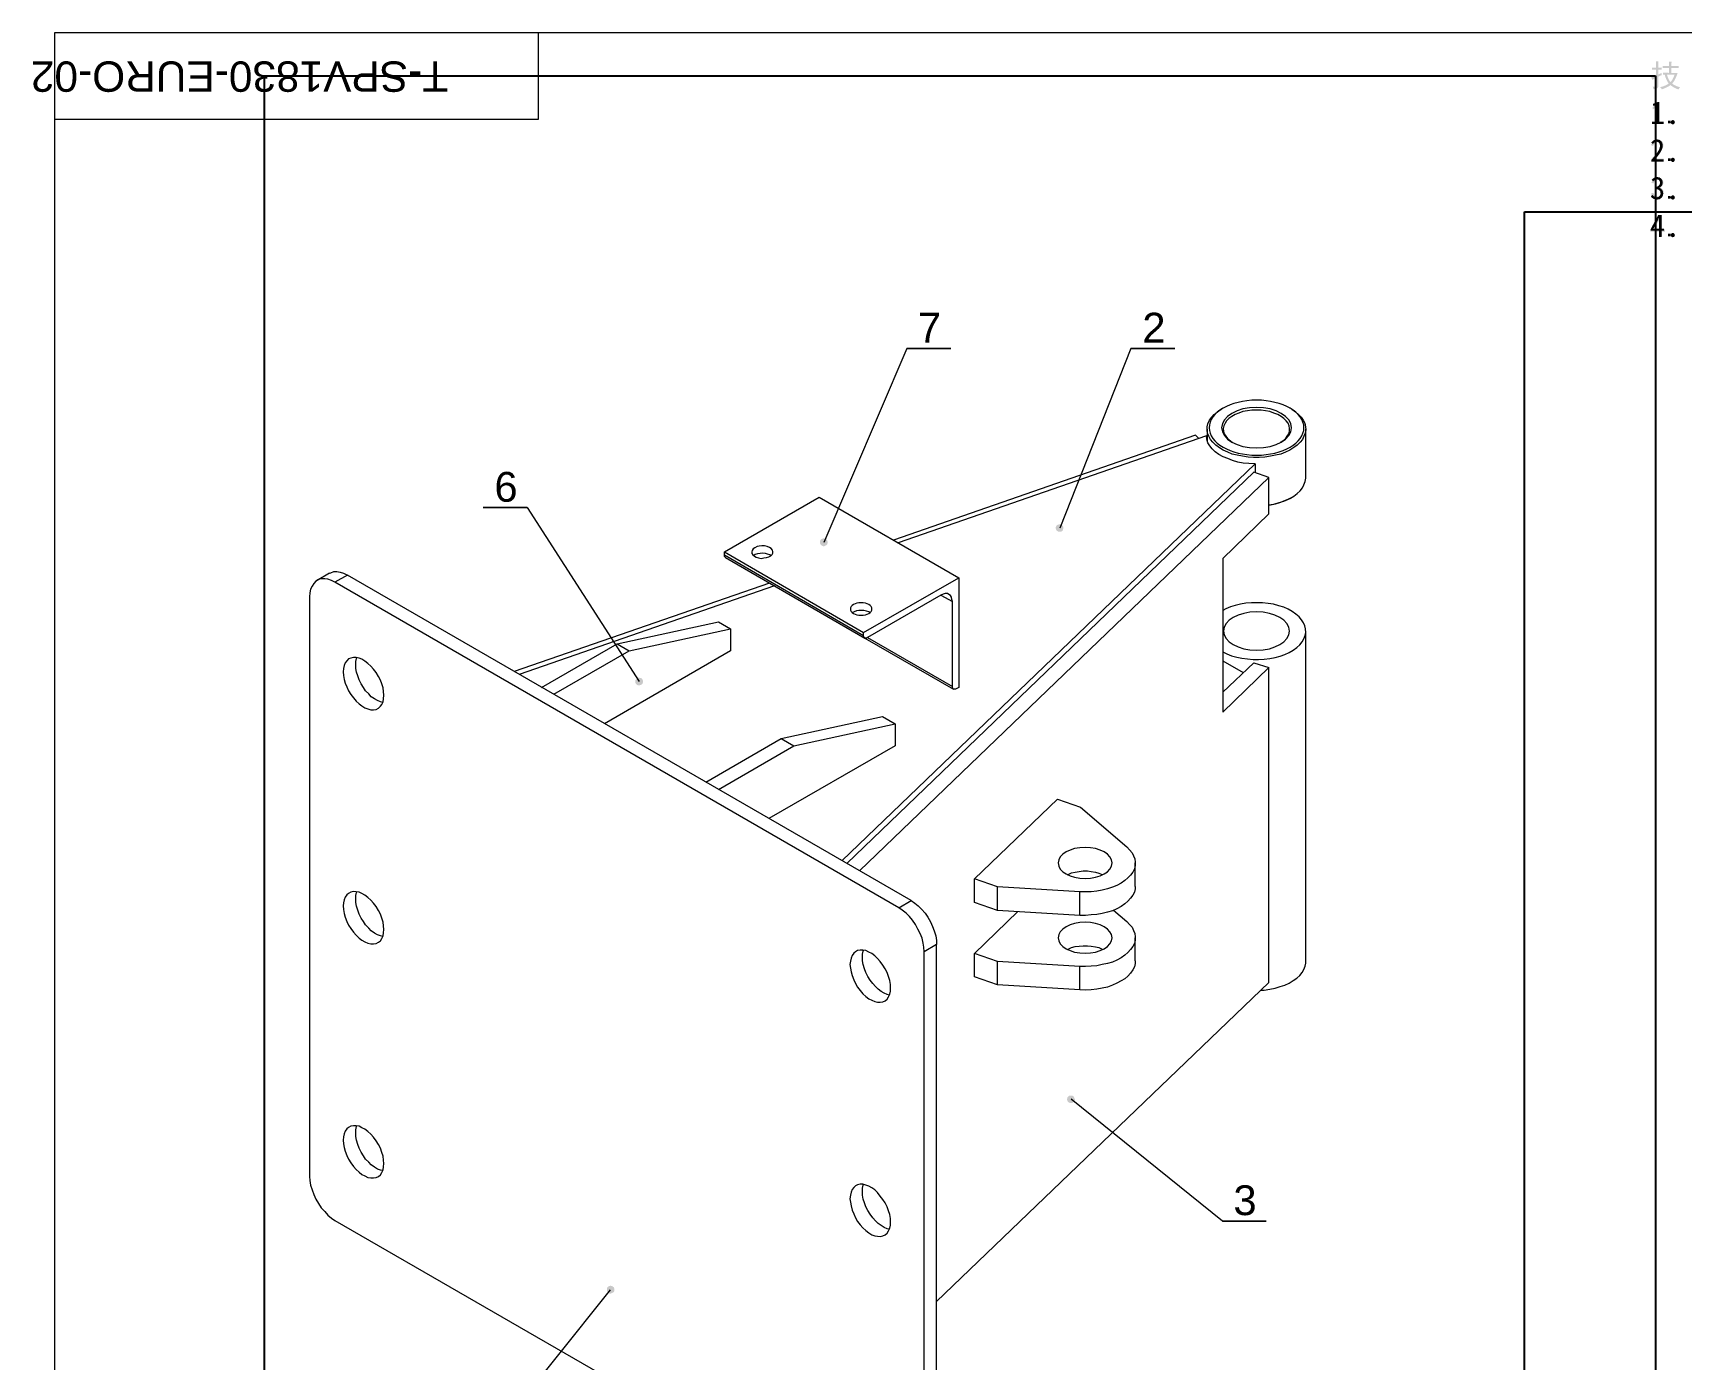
# Model space of a CAD drawing. Header units: millimetres. Extents: x 3 to 591, y 5 to 205.
# Drawn here: x 300 to 453.3, y 81.5 to 204.8 of the extents above; entities that cross this region are included whole.
import ezdxf

# ---------------------------------------------------------------- set-up
doc = ezdxf.new("R2010")
doc.units = ezdxf.units.MM
picture_1 = doc.add_image_def('image4.jpg', size_in_pixel=(888, 978))
picture_2 = doc.add_image_def('image5.jpg', size_in_pixel=(892, 977))

msp = doc.modelspace()

# ---------------------------------------------------------------- hatches: boundary and pattern name
h = msp.add_hatch(color=7)
h.paths.add_polyline_path([(451.591252, 201.125984), (451.848394, 201.117578), (452.145224, 201.11496), (452.145224, 201.566956), (451.885601, 201.566956), (451.698877, 201.564063), (451.546053, 201.555381), (451.546053, 201.758779), (451.863001, 201.747755), (452.145224, 201.747755), (452.142399, 201.936615), (452.134199, 202.165576), (452.371222, 202.165576), (452.360198, 201.747755), (452.755419, 201.747755), (453.038192, 201.758779), (453.038192, 201.555381), (452.755419, 201.566956), (452.360198, 201.566956), (452.360198, 201.11496), (452.936218, 201.11496), (452.862768, 200.877524), (452.755419, 200.617764), (452.611552, 200.354903), (452.427997, 200.108992), (452.611414, 199.987449), (452.800619, 199.894018), (452.984173, 199.826563), (453.151191, 199.781019), (453.015593, 199.566596), (452.828834, 199.634499), (452.642282, 199.724933), (452.455937, 199.837897), (452.269798, 199.973393), (452.131081, 199.876672), (451.952987, 199.778401), (451.735412, 199.678682), (451.478253, 199.57762), (451.413003, 199.665264), (451.308479, 199.792594), (451.48659, 199.829457), (451.681652, 199.894018), (451.890838, 199.987449), (452.111599, 200.108992), (451.990582, 200.300401), (451.888013, 200.501733), (451.803944, 200.712986), (451.738427, 200.934161), (451.591252, 200.934161)])
h.paths.add_polyline_path([(451.433053, 201.11496), (451.446765, 201.024423), (451.466678, 200.911561), (451.139256, 200.753363), (451.139256, 199.905594), (451.124786, 199.786944), (451.059881, 199.702195), (451.003226, 199.669734), (450.924144, 199.640114), (450.822531, 199.613286), (450.698284, 199.589196), (450.664246, 199.707914), (450.607884, 199.837794), (450.709799, 199.835925), (450.789854, 199.841859), (450.848102, 199.855545), (450.884594, 199.87693), (450.923042, 199.932327), (450.935857, 199.995993), (450.935857, 200.651388), (450.585284, 200.470589), (450.540154, 200.586344), (450.472285, 200.685563), (450.543478, 200.705209), (450.64454, 200.741856), (450.775368, 200.795556), (450.935857, 200.866362), (450.935857, 201.419782), (450.717921, 201.416957), (450.540085, 201.408758), (450.540085, 201.612156), (450.717921, 201.603474), (450.935857, 201.600581), (450.935134, 201.790552), (450.932963, 201.953703), (450.929346, 202.090086), (450.924282, 202.199752), (451.15028, 202.199752), (451.145302, 202.098457), (451.141874, 201.964865), (451.139893, 201.798923), (451.139256, 201.600581), (451.277404, 201.603474), (451.444078, 201.612156), (451.444078, 201.408758), (451.277404, 201.416957), (451.139256, 201.419782), (451.139256, 200.956761)])
h.paths.add_polyline_path([(451.941825, 200.945186), (452.017488, 200.719859), (452.097337, 200.529983), (452.181423, 200.375453), (452.269798, 200.256166), (452.3726, 200.371853), (452.478709, 200.538389), (452.576274, 200.735999), (452.653995, 200.945186)])
h = msp.add_hatch(color=7)
h.dxf.hatch_style = 2
h.paths.add_polyline_path([(450.992081, 197.987963), (450.825408, 197.843958), (450.61946, 197.705741), (450.61946, 197.920163), (450.876188, 198.129212), (451.082481, 198.37216), (451.21808, 198.37216), (451.21808, 196.428575), (450.992081, 196.428575)])
h = msp.add_hatch(color=7)
h.dxf.hatch_style = 2
h.paths.add_polyline_path([(452.300312, 196.417551), (452.040138, 196.417551), (452.040138, 196.666149), (452.300312, 196.666149)])
h = msp.add_hatch(color=7)
h.dxf.hatch_style = 2
h.paths.add_polyline_path([(450.494885, 192.974156), (450.540085, 193.135317), (450.653084, 193.279529), (450.731546, 193.356837), (450.819826, 193.453162), (450.918029, 193.568504), (451.026257, 193.702862), (451.129291, 193.838668), (451.212636, 193.958351), (451.276241, 194.06191), (451.320054, 194.149347), (451.366494, 194.296108), (451.370766, 194.420545), (451.335213, 194.523415), (451.263279, 194.606856), (451.165645, 194.65929), (451.054369, 194.669143), (450.938476, 194.640893), (450.82837, 194.578744), (450.733699, 194.479869), (450.664659, 194.341721), (450.449685, 194.375345), (450.552625, 194.599828), (450.681196, 194.75403), (450.835329, 194.845738), (451.014681, 194.884117), (451.21808, 194.878053), (451.309788, 194.85001), (451.40439, 194.79923), (451.491965, 194.721095), (451.562589, 194.612368), (451.604826, 194.475529), (451.607789, 194.313058), (451.555768, 194.121097), (451.433053, 193.895237), (451.335385, 193.756348), (451.20113, 193.582835), (451.030287, 193.374803), (450.822858, 193.132355), (451.636452, 193.132355), (451.636452, 192.928956), (450.494885, 192.928956)])
h = msp.add_hatch(color=7)
h.dxf.hatch_style = 2
h.paths.add_polyline_path([(452.300312, 192.917932), (452.040138, 192.917932), (452.040138, 193.16653), (452.300312, 193.16653)])
h = msp.add_hatch(color=7)
h.dxf.hatch_style = 2
h.paths.add_polyline_path([(450.472285, 189.91551), (450.675684, 189.949134), (450.734733, 189.814775), (450.822307, 189.706048), (450.936822, 189.635423), (451.076968, 189.615648), (451.213808, 189.649617), (451.320054, 189.740223), (451.384891, 189.86714), (451.398878, 190.011421), (451.3636, 190.146882), (451.280367, 190.248444), (451.140358, 190.320377), (450.935857, 190.367506), (450.935857, 190.514129), (451.140358, 190.556297), (451.280367, 190.638153), (451.358088, 190.755493), (451.376278, 190.903839), (451.333973, 191.045156), (451.229655, 191.141412), (451.089646, 191.181927), (450.941369, 191.157949), (450.868816, 191.117124), (450.804117, 191.050875), (450.747273, 190.959201), (450.698284, 190.842102), (450.494885, 190.875727), (450.575225, 191.062175), (450.681196, 191.214724), (450.821342, 191.321935), (451.003657, 191.372923), (451.194239, 191.371338), (451.359191, 191.322211), (451.489002, 191.228849), (451.574165, 191.096213), (451.609373, 190.936291), (451.591252, 190.762727), (451.557964, 190.675076), (451.50354, 190.59316), (451.427929, 190.516928), (451.331079, 190.44633), (451.470812, 190.361581), (451.574165, 190.242931), (451.630871, 190.085973), (451.63094, 189.886846), (451.607685, 189.78215), (451.566861, 189.687995), (451.508467, 189.604383), (451.432502, 189.531313), (451.251773, 189.430922), (451.048305, 189.401226), (450.847732, 189.437606), (450.675684, 189.536825), (450.60344, 189.609172), (450.545459, 189.696401), (450.501741, 189.798514)])
h = msp.add_hatch(color=7)
h.dxf.hatch_style = 2
h.paths.add_polyline_path([(452.300312, 189.418313), (452.040138, 189.418313), (452.040138, 189.666911), (452.300312, 189.666911)])
h = msp.add_hatch(color=7)
h.paths.add_polyline_path([(451.263279, 186.359116), (450.393461, 186.359116), (450.393461, 186.55149), (451.308479, 187.873304), (451.478253, 187.873304), (451.478253, 186.55149), (451.750002, 186.55149), (451.750002, 186.359116), (451.478253, 186.359116), (451.478253, 185.929719), (451.263279, 185.929719)])
h.paths.add_polyline_path([(451.263279, 186.55149), (451.263279, 187.443907), (450.630484, 186.55149)])
h = msp.add_hatch(color=7)
h.dxf.hatch_style = 2
h.paths.add_polyline_path([(452.300312, 185.918695), (452.040138, 185.918695), (452.040138, 186.167293), (452.300312, 186.167293)])
h = msp.add_hatch(color=7)
h.paths.add_polyline_path([(544.403139, 100.400556), (544.332583, 100.365278), (544.262028, 100.294722), (544.22675, 100.224167), (544.191472, 100.153611), (544.191472, 100.047778), (544.191472, 99.977222), (544.22675, 99.906667), (544.297306, 99.836111), (544.367861, 99.765556), (544.438417, 99.730278), (544.508972, 99.730278), (544.614806, 99.730278), (544.685361, 99.765556), (544.755917, 99.800833), (544.826472, 99.871389), (544.86175, 99.941944), (544.897028, 100.0125), (544.897028, 100.083056), (544.897028, 100.188889), (544.86175, 100.259444), (544.791194, 100.33), (544.720639, 100.400556), (544.650083, 100.435833), (544.579528, 100.435833), (544.473694, 100.435833), (544.403139, 100.400556), (544.54425, 100.083056)])
h.paths.add_polyline_path([(519.638139, 113.276944), (519.567583, 113.241667), (519.46175, 113.206389), (519.426472, 113.171111), (519.355917, 113.100556), (519.320639, 112.994722), (519.320639, 112.924167), (519.320639, 112.818333), (519.355917, 112.747778), (519.426472, 112.677222), (519.46175, 112.606667), (519.567583, 112.571389), (519.638139, 112.571389), (519.708694, 112.571389), (519.814528, 112.571389), (519.885083, 112.606667), (519.955639, 112.677222), (519.990917, 112.747778), (520.026194, 112.818333), (520.026194, 112.924167), (520.026194, 112.994722), (519.990917, 113.100556), (519.955639, 113.171111), (519.885083, 113.206389), (519.814528, 113.241667), (519.708694, 113.276944), (519.638139, 113.276944), (519.673417, 112.924167)])
h.paths.add_polyline_path([(472.365917, 120.120833), (472.436472, 120.191389), (472.436472, 120.261944), (472.436472, 120.367778), (472.436472, 120.438333), (472.401194, 120.508889), (472.330639, 120.579444), (472.260083, 120.65), (472.189528, 120.685278), (472.118972, 120.685278), (472.013139, 120.685278), (471.942583, 120.65), (471.872028, 120.614722), (471.801472, 120.544167), (471.766194, 120.473611), (471.730917, 120.367778), (471.730917, 120.297222), (471.766194, 120.226667), (471.801472, 120.120833), (471.83675, 120.050278), (471.907306, 120.015), (471.977861, 119.979722), (472.083694, 119.979722), (472.15425, 119.979722), (472.260083, 120.015), (472.330639, 120.050278), (472.365917, 120.120833), (472.083694, 120.3325)])
h.paths.add_polyline_path([(473.706472, 84.031667), (473.671194, 84.102222), (473.600639, 84.1375), (473.530083, 84.208056), (473.459528, 84.243333), (473.353694, 84.243333), (473.283139, 84.208056), (473.212583, 84.172778), (473.142028, 84.1375), (473.071472, 84.066944), (473.036194, 83.996389), (473.036194, 83.890556), (473.036194, 83.82), (473.036194, 83.749444), (473.10675, 83.643611), (473.142028, 83.608333), (473.212583, 83.537778), (473.318417, 83.537778), (473.388972, 83.5025), (473.494806, 83.537778), (473.565361, 83.573056), (473.635917, 83.608333), (473.671194, 83.678889), (473.706472, 83.749444), (473.74175, 83.855278), (473.74175, 83.925833), (473.706472, 84.031667), (473.388972, 83.890556)])
h.paths.add_polyline_path([(481.467583, 107.667778), (481.467583, 107.738333), (481.432306, 107.844167), (481.397028, 107.914722), (481.36175, 107.985278), (481.291194, 108.020556), (481.185361, 108.055833), (481.114806, 108.055833), (481.04425, 108.055833), (480.938417, 108.020556), (480.867861, 107.985278), (480.797306, 107.914722), (480.762028, 107.844167), (480.762028, 107.773611), (480.762028, 107.667778), (480.762028, 107.597222), (480.797306, 107.526667), (480.867861, 107.456111), (480.938417, 107.385556), (481.008972, 107.350278), (481.114806, 107.350278), (481.185361, 107.350278), (481.255917, 107.385556), (481.326472, 107.420833), (481.397028, 107.491389), (481.432306, 107.561944), (481.467583, 107.667778), (481.114806, 107.703056)])
h.paths.add_polyline_path([(353.903139, 88.229722), (353.832583, 88.300278), (353.762028, 88.300278), (353.691472, 88.335556), (353.585639, 88.300278), (353.515083, 88.265), (353.444528, 88.229722), (353.373972, 88.159167), (353.338694, 88.088611), (353.338694, 87.982778), (353.338694, 87.912222), (353.373972, 87.806389), (353.40925, 87.735833), (353.479806, 87.665278), (353.550361, 87.63), (353.620917, 87.594722), (353.72675, 87.594722), (353.797306, 87.63), (353.867861, 87.665278), (353.938417, 87.700556), (354.008972, 87.771111), (354.04425, 87.841667), (354.04425, 87.9475), (354.04425, 88.018056), (354.008972, 88.123889), (353.973694, 88.194444), (353.903139, 88.229722), (353.691472, 87.9475)])
h.paths.add_polyline_path([(396.236472, 105.903889), (396.165917, 105.833333), (396.165917, 105.7275), (396.130639, 105.656944), (396.165917, 105.551111), (396.201194, 105.480556), (396.236472, 105.41), (396.307028, 105.374722), (396.377583, 105.339444), (396.483417, 105.304167), (396.553972, 105.304167), (396.659806, 105.339444), (396.730361, 105.374722), (396.800917, 105.445278), (396.836194, 105.515833), (396.871472, 105.586389), (396.871472, 105.692222), (396.836194, 105.762778), (396.800917, 105.833333), (396.765639, 105.903889), (396.695083, 105.974444), (396.624528, 106.009722), (396.518694, 106.009722), (396.448139, 106.009722), (396.377583, 106.009722), (396.27175, 105.939167), (396.236472, 105.903889), (396.518694, 105.656944)])
h.paths.add_polyline_path([(395.31925, 158.4325), (395.389806, 158.4325), (395.495639, 158.4325), (395.566194, 158.4325), (395.63675, 158.467778), (395.707306, 158.538333), (395.777861, 158.608889), (395.777861, 158.679444), (395.813139, 158.785278), (395.813139, 158.855833), (395.777861, 158.926389), (395.707306, 159.032222), (395.672028, 159.0675), (395.566194, 159.102778), (395.495639, 159.138056), (395.425083, 159.138056), (395.31925, 159.102778), (395.248694, 159.0675), (395.178139, 159.032222), (395.142861, 158.961667), (395.107583, 158.891111), (395.072306, 158.785278), (395.107583, 158.714722), (395.142861, 158.608889), (395.178139, 158.538333), (395.248694, 158.503056), (395.31925, 158.4325), (395.460361, 158.785278)])
h.paths.add_polyline_path([(373.376472, 157.127222), (373.447028, 157.091944), (373.552861, 157.091944), (373.623417, 157.127222), (373.693972, 157.1625), (373.764528, 157.197778), (373.835083, 157.268333), (373.870361, 157.374167), (373.870361, 157.444722), (373.870361, 157.515278), (373.835083, 157.621111), (373.799806, 157.691667), (373.72925, 157.762222), (373.658694, 157.7975), (373.588139, 157.7975), (373.482306, 157.832778), (373.41175, 157.7975), (373.305917, 157.762222), (373.270639, 157.726944), (373.200083, 157.656389), (373.164806, 157.550556), (373.164806, 157.48), (373.164806, 157.374167), (373.200083, 157.303611), (373.235361, 157.233056), (373.305917, 157.1625), (373.376472, 157.127222), (373.517583, 157.444722)])
h.paths.add_polyline_path([(356.548972, 144.215556), (356.58425, 144.250833), (356.654806, 144.321389), (356.690083, 144.427222), (356.690083, 144.497778), (356.690083, 144.603611), (356.654806, 144.674167), (356.619528, 144.744722), (356.548972, 144.815278), (356.478417, 144.850556), (356.407861, 144.850556), (356.302028, 144.885833), (356.231472, 144.850556), (356.160917, 144.815278), (356.090361, 144.744722), (356.019806, 144.674167), (355.984528, 144.603611), (355.984528, 144.533056), (355.984528, 144.427222), (356.019806, 144.356667), (356.055083, 144.286111), (356.125639, 144.215556), (356.196194, 144.180278), (356.26675, 144.145), (356.372583, 144.145), (356.443139, 144.180278), (356.548972, 144.215556), (356.337306, 144.497778)])

# ---------------------------------------------------------------- linework, layer by layer
at = {"color": 9, "lineweight": 0, "true_color": 0xc0c0c0}
for points in [[(588.99425, 204.822778), (301.97425, 204.822778)], [(301.97425, 204.822778), (301.97425, 5.221111)]]:
    msp.add_lwpolyline(points, dxfattribs=at)
at = {"color": 7, "lineweight": 0}
for points in [[(346.988694, 196.814722), (346.988694, 204.822778)], [(301.97425, 196.814722), (346.988694, 196.814722)], [(381.243417, 175.471667), (373.517583, 157.444722)], [(381.243417, 175.471667), (385.335639, 175.471667)], [(385.335639, 175.471667), (381.243417, 175.471667)], [(381.243417, 175.471667), (385.335639, 175.471667)], [(385.335639, 175.471667), (381.243417, 175.471667)], [(381.243417, 175.471667), (385.335639, 175.471667)], [(385.335639, 175.471667), (381.243417, 175.471667)], [(402.092583, 175.471667), (395.460361, 158.785278)], [(402.092583, 175.471667), (406.184806, 175.471667)], [(406.184806, 175.471667), (402.092583, 175.471667)], [(402.092583, 175.471667), (406.184806, 175.471667)], [(406.184806, 175.471667), (402.092583, 175.471667)], [(402.092583, 175.471667), (406.184806, 175.471667)], [(406.184806, 175.471667), (402.092583, 175.471667)], [(418.108694, 168.804167), (418.249806, 168.521944), (418.320361, 168.204444), (418.355639, 167.922222), (418.285083, 167.604722), (418.17925, 167.3225), (418.038139, 167.005), (417.826472, 166.758056), (417.54425, 166.475833), (417.22675, 166.264167), (416.873972, 166.017222), (416.450639, 165.840833), (416.027306, 165.664444), (415.533417, 165.558611), (415.074806, 165.452778), (414.545639, 165.382222), (414.016472, 165.346944), (413.487306, 165.346944), (412.993417, 165.382222), (412.46425, 165.452778), (411.970361, 165.558611), (411.51175, 165.664444), (411.088417, 165.840833), (410.665083, 166.017222), (410.312306, 166.228889), (409.994806, 166.475833), (409.712583, 166.758056), (409.500917, 167.005), (409.324528, 167.3225), (409.218694, 167.604722), (409.183417, 167.886944), (409.183417, 168.204444), (409.253972, 168.486667), (409.395083, 168.804167), (409.60675, 169.086389), (409.818417, 169.333333), (410.135917, 169.580278), (410.488694, 169.827222), (410.523972, 169.8625)], [(410.629806, 169.933056), (410.523972, 169.8625)], [(416.697583, 168.521944), (416.521194, 168.768889), (416.309528, 168.980556), (416.062583, 169.156944), (415.745083, 169.333333), (415.392306, 169.474444), (415.00425, 169.615556), (414.616194, 169.686111), (414.192861, 169.756667), (413.769528, 169.756667), (413.346194, 169.756667), (412.922861, 169.686111), (412.499528, 169.615556), (412.111472, 169.474444), (411.793972, 169.333333), (411.476472, 169.156944), (411.19425, 168.980556), (410.982583, 168.768889), (410.841472, 168.521944), (410.735639, 168.275), (410.665083, 168.028056), (410.700361, 167.781111), (410.770917, 167.534167), (410.912028, 167.3225), (411.088417, 167.075556), (411.335361, 166.899167), (411.51175, 166.758056)], [(417.015083, 169.8625), (416.873972, 169.933056)], [(417.015083, 169.8625), (417.050361, 169.827222), (417.403139, 169.580278), (417.685361, 169.333333), (417.932306, 169.086389), (418.108694, 168.804167)], [(408.089806, 167.428333), (380.008694, 157.656389)], [(409.112861, 167.357778), (380.432028, 157.409444)], [(408.407306, 167.110833), (408.089806, 167.428333)], [(413.628417, 164.747222), (413.063972, 164.7825), (412.534806, 164.817778), (412.040917, 164.923611), (411.547028, 165.064722), (411.088417, 165.241111), (410.665083, 165.4175), (410.277028, 165.629167), (409.92425, 165.876111), (409.642028, 166.158333), (409.430361, 166.440556), (409.253972, 166.722778), (409.148139, 167.040278), (409.112861, 167.357778)], [(409.183417, 167.992778), (409.183417, 166.934444)], [(415.992028, 166.758056), (416.203694, 166.899167), (416.450639, 167.075556), (416.627028, 167.3225), (416.768139, 167.534167), (416.838694, 167.781111), (416.838694, 168.028056), (416.803417, 168.275), (416.697583, 168.521944)], [(418.355639, 163.477222), (418.355639, 167.992778)], [(375.210917, 127.846667), (413.628417, 164.747222)], [(413.628417, 164.747222), (413.628417, 163.935833)], [(413.522583, 163.971111), (375.669528, 127.599722)], [(414.898417, 163.477222), (376.833694, 126.894167)], [(414.898417, 163.477222), (413.522583, 163.971111)], [(414.898417, 160.937222), (415.074806, 160.937222), (415.533417, 161.043056), (416.027306, 161.184167), (416.450639, 161.360556), (416.873972, 161.536944), (417.22675, 161.748611), (417.54425, 161.995556), (417.826472, 162.2425), (418.038139, 162.524722), (418.17925, 162.806944), (418.285083, 163.124444), (418.355639, 163.406667), (418.355639, 163.477222)], [(414.898417, 160.090556), (414.898417, 163.477222)], [(364.274806, 156.562778), (373.09425, 161.642778)], [(373.09425, 161.642778), (386.076472, 154.163889)], [(416.873972, 161.536944), (416.697583, 161.431111), (416.27425, 161.254722), (415.850917, 161.113611), (415.357028, 160.9725), (414.898417, 160.901944)], [(416.873972, 161.536944), (417.015083, 161.6075)], [(341.838139, 160.690278), (345.930361, 160.690278)], [(345.930361, 160.690278), (341.838139, 160.690278)], [(341.838139, 160.690278), (345.930361, 160.690278)], [(345.930361, 160.690278), (341.838139, 160.690278)], [(341.838139, 160.690278), (345.930361, 160.690278)], [(345.930361, 160.690278), (341.838139, 160.690278)], [(345.930361, 160.690278), (356.337306, 144.497778)], [(414.898417, 160.090556), (410.629806, 155.963056)], [(364.274806, 156.562778), (377.22175, 149.083889)], [(364.274806, 156.280556), (364.274806, 156.562778)], [(368.613972, 156.21), (368.508139, 156.280556), (368.296472, 156.351111), (368.084806, 156.421667), (367.837861, 156.456944), (367.590917, 156.421667), (367.343972, 156.386389), (367.132306, 156.315833), (366.991194, 156.21)], [(364.274806, 156.280556), (377.22175, 148.801667)], [(364.380639, 156.033611), (364.310083, 156.104167), (364.274806, 156.139444), (364.274806, 156.21), (364.274806, 156.280556)], [(364.380639, 156.033611), (377.327583, 148.554722)], [(410.629806, 155.963056), (410.629806, 141.675556)], [(328.044528, 153.740556), (327.727028, 153.916944), (327.37425, 154.022778), (327.092028, 154.058056), (326.774528, 154.058056), (326.527583, 153.9875), (326.280639, 153.846389), (326.068972, 153.634722), (325.927861, 153.387778), (325.78675, 153.105556), (325.716194, 152.752778), (325.680917, 152.4)], [(327.550639, 154.587222), (326.386472, 153.916944)], [(327.550639, 154.587222), (327.656472, 154.6225), (327.938694, 154.728333), (328.220917, 154.728333), (328.538417, 154.693056), (328.855917, 154.587222), (329.208694, 154.410833)], [(329.208694, 154.410833), (328.044528, 153.740556)], [(380.502583, 123.472222), (328.044528, 153.740556)], [(381.631472, 124.1425), (329.208694, 154.410833)], [(368.472861, 153.67), (344.730917, 145.450278)], [(368.931472, 153.423056), (345.189528, 145.168056)], [(377.22175, 149.083889), (386.076472, 154.163889)], [(386.076472, 154.163889), (386.076472, 143.968611)], [(325.680917, 152.4), (325.680917, 98.495556)], [(384.418417, 152.541111), (377.574528, 148.59)], [(385.47675, 151.941389), (385.441472, 152.153056), (385.406194, 152.364722), (385.300361, 152.505833), (385.15925, 152.611667), (385.018139, 152.682222), (384.806472, 152.682222), (384.630083, 152.646944), (384.418417, 152.541111)], [(384.418417, 152.541111), (385.47675, 151.941389)], [(385.47675, 144.039167), (385.47675, 151.941389)], [(410.629806, 147.284722), (411.017861, 147.073056), (411.441194, 146.896667), (411.935083, 146.790833), (412.393694, 146.685), (412.922861, 146.614444), (413.452028, 146.543889), (413.945917, 146.543889), (414.475083, 146.579167), (415.00425, 146.649722), (415.498139, 146.755556), (415.95675, 146.861389), (416.415361, 147.037778), (416.803417, 147.214167), (417.191472, 147.425833), (417.508972, 147.672778), (417.791194, 147.919722), (418.002861, 148.201944), (418.17925, 148.484167), (418.285083, 148.801667), (418.355639, 149.083889), (418.320361, 149.401389), (418.249806, 149.683611), (418.143972, 149.965833), (417.967583, 150.248056), (417.720639, 150.530278), (417.438417, 150.777222), (417.085639, 151.024167), (416.697583, 151.235833), (416.309528, 151.412222), (415.850917, 151.553333), (415.357028, 151.694444), (414.863139, 151.765), (414.333972, 151.835556), (413.840083, 151.835556), (413.310917, 151.835556), (412.78175, 151.800278), (412.287861, 151.694444), (411.793972, 151.588611), (411.335361, 151.4475), (410.912028, 151.271111), (410.629806, 151.13)], [(372.600361, 151.271111), (372.600361, 151.306389)], [(372.600361, 151.271111), (385.582583, 143.792222)], [(377.786194, 150.918333), (377.715639, 150.988889), (377.503972, 151.059444), (377.257028, 151.13), (377.010083, 151.13), (376.763139, 151.13), (376.551472, 151.094722), (376.339806, 150.988889), (376.198694, 150.918333)], [(354.291194, 148.025556), (363.710361, 150.071667)], [(355.420083, 147.355278), (364.83925, 149.401389)], [(363.710361, 150.071667), (364.83925, 149.401389)], [(364.83925, 149.401389), (364.83925, 147.355278)], [(377.22175, 148.801667), (377.22175, 149.083889)], [(377.574528, 148.59), (377.503972, 148.554722), (377.433417, 148.554722), (377.398139, 148.554722), (377.327583, 148.554722), (377.292306, 148.59), (377.257028, 148.660556), (377.22175, 148.731111), (377.22175, 148.801667)], [(418.355639, 118.4275), (418.355639, 149.189722)], [(347.270917, 143.968611), (354.291194, 148.025556)], [(348.399806, 143.333611), (355.420083, 147.355278)], [(364.83925, 147.355278), (353.127028, 140.581944)], [(354.291194, 148.025556), (355.420083, 147.355278)], [(377.574528, 148.59), (385.47675, 144.039167)], [(329.984806, 146.085278), (329.984806, 146.3675), (330.055361, 146.649722), (330.090639, 146.720278)], [(332.489528, 142.5575), (332.277861, 142.628056), (331.995639, 142.733889), (331.713417, 142.910278), (331.431194, 143.086667), (331.18425, 143.368889), (330.902028, 143.651111), (330.690361, 143.968611), (330.478694, 144.286111), (330.302306, 144.674167), (330.161194, 145.026944), (330.055361, 145.379722), (329.984806, 145.7325), (329.984806, 146.085278)], [(410.629806, 146.438056), (412.534806, 145.344444)], [(413.522583, 146.261667), (410.629806, 143.51)], [(410.629806, 141.675556), (414.898417, 145.803056)], [(413.522583, 146.261667), (414.898417, 145.803056)], [(414.898417, 116.5225), (414.898417, 145.803056)], [(385.829528, 143.8275), (385.758972, 143.792222), (385.688417, 143.792222), (385.617861, 143.792222), (385.582583, 143.792222), (385.547306, 143.8275), (385.512028, 143.898056), (385.47675, 143.968611), (385.47675, 144.039167)], [(386.076472, 143.968611), (385.829528, 143.8275)], [(369.566472, 139.206111), (378.985639, 141.252222)], [(378.985639, 141.252222), (380.149806, 140.581944)], [(370.730639, 138.535833), (380.149806, 140.581944)], [(380.149806, 140.581944), (380.149806, 138.535833)], [(362.546194, 135.149167), (369.566472, 139.206111)], [(363.710361, 134.478889), (370.730639, 138.535833)], [(380.149806, 138.535833), (368.402306, 131.7625)], [(369.566472, 139.206111), (370.730639, 138.535833)], [(387.522861, 126.153333), (395.248694, 133.561667)], [(395.248694, 133.561667), (397.400639, 132.820833)], [(397.400639, 132.820833), (401.704528, 129.151944)], [(401.704528, 129.151944), (401.951472, 128.869722), (402.198417, 128.5875), (402.339528, 128.305278), (402.445361, 128.023056), (402.480639, 127.705556), (402.480639, 127.388056), (402.410083, 127.105833), (402.268972, 126.788333), (402.057306, 126.506111), (401.810361, 126.259167), (401.528139, 126.012222), (401.175361, 125.765278), (400.787306, 125.553611), (400.363972, 125.377222), (399.905361, 125.236111), (399.411472, 125.095), (398.917583, 125.024444), (398.388417, 124.953889), (397.85925, 124.953889), (397.330083, 124.953889)], [(402.480639, 125.447778), (402.480639, 127.635)], [(389.674806, 125.4125), (387.522861, 126.153333)], [(387.522861, 123.966111), (387.522861, 126.153333)], [(396.165917, 126.541389), (396.236472, 126.576667), (396.553972, 126.717778), (396.90675, 126.788333), (397.259528, 126.858889), (397.647583, 126.894167), (398.035639, 126.894167), (398.388417, 126.858889), (398.776472, 126.788333), (399.093972, 126.6825)], [(399.093972, 126.6825), (399.411472, 126.576667), (399.44675, 126.541389)], [(329.984806, 124.283611), (329.984806, 124.601111), (330.055361, 124.883333), (330.090639, 124.953889)], [(332.489528, 120.791111), (332.277861, 120.861667), (331.995639, 120.9675), (331.713417, 121.108611), (331.431194, 121.320278), (331.18425, 121.567222), (330.902028, 121.884722), (330.690361, 122.202222), (330.478694, 122.519722), (330.302306, 122.8725), (330.161194, 123.260556), (330.055361, 123.613333), (329.984806, 123.966111), (329.984806, 124.283611)], [(397.330083, 124.953889), (389.674806, 125.4125)], [(389.674806, 123.225278), (389.674806, 125.4125)], [(402.480639, 125.447778), (402.480639, 125.236111), (402.410083, 124.918611), (402.268972, 124.636389), (402.057306, 124.354167), (401.810361, 124.071944), (401.528139, 123.825), (401.175361, 123.578056), (400.787306, 123.366389), (400.363972, 123.19), (399.905361, 123.048889), (399.411472, 122.943056), (398.917583, 122.837222), (398.388417, 122.801944), (397.85925, 122.766667), (397.330083, 122.766667)], [(397.330083, 122.766667), (397.330083, 124.953889)], [(380.502583, 123.472222), (381.631472, 124.1425)], [(382.866194, 119.38), (382.830917, 119.803333), (382.760361, 120.191389), (382.654528, 120.65), (382.478139, 121.073333), (382.266472, 121.496667), (382.054806, 121.92), (381.772583, 122.308056), (381.490361, 122.660833), (381.172861, 122.978333), (380.820083, 123.260556), (380.502583, 123.472222)], [(381.631472, 124.1425), (381.98425, 123.895556), (382.30175, 123.648611), (382.61925, 123.331111), (382.93675, 122.978333), (383.183694, 122.590278), (383.430639, 122.166944), (383.642306, 121.743611), (383.783417, 121.320278), (383.924528, 120.861667), (383.995083, 120.438333), (383.995083, 120.050278)], [(389.674806, 123.225278), (387.522861, 123.966111)], [(387.522861, 119.203611), (391.579806, 123.119444)], [(397.330083, 122.766667), (389.674806, 123.225278)], [(400.469806, 123.260556), (401.704528, 122.202222)], [(401.704528, 122.202222), (401.951472, 121.92), (402.198417, 121.673056), (402.339528, 121.355556), (402.445361, 121.073333), (402.480639, 120.755833), (402.480639, 120.473611), (402.410083, 120.156111), (402.268972, 119.873889), (402.057306, 119.591667), (401.810361, 119.309444), (401.528139, 119.0625), (401.175361, 118.815556), (400.787306, 118.603889), (400.363972, 118.4275), (399.905361, 118.286389), (399.411472, 118.180556), (398.917583, 118.074722), (398.388417, 118.039444), (397.85925, 118.004167), (397.330083, 118.004167)], [(383.995083, 120.050278), (382.866194, 119.38)], [(383.995083, 66.145833), (383.995083, 120.050278)], [(396.165917, 119.591667), (396.236472, 119.626944), (396.553972, 119.768056), (396.90675, 119.873889), (397.259528, 119.909167), (397.647583, 119.944444), (398.035639, 119.944444), (398.388417, 119.909167), (398.776472, 119.838611), (399.093972, 119.768056)], [(399.093972, 119.768056), (399.411472, 119.626944), (399.44675, 119.591667)], [(402.480639, 118.533333), (402.480639, 120.685278)], [(377.115917, 118.850833), (377.115917, 119.168333), (377.186472, 119.450556), (377.22175, 119.521111)], [(379.620639, 115.358333), (379.408972, 115.393611), (379.12675, 115.534722), (378.844528, 115.675833), (378.562306, 115.8875), (378.315361, 116.134444), (378.068417, 116.416667), (377.821472, 116.734167), (377.609806, 117.086944), (377.433417, 117.439722), (377.292306, 117.7925), (377.186472, 118.180556), (377.115917, 118.533333), (377.115917, 118.850833)], [(382.866194, 65.510833), (382.866194, 119.38)], [(389.674806, 118.462778), (387.522861, 119.203611)], [(387.522861, 117.051667), (387.522861, 119.203611)], [(397.330083, 118.004167), (389.674806, 118.462778)], [(389.674806, 116.310833), (389.674806, 118.462778)], [(402.480639, 118.533333), (402.480639, 118.286389), (402.410083, 117.968889), (402.268972, 117.686667), (402.057306, 117.404444), (401.810361, 117.122222), (401.528139, 116.875278), (401.175361, 116.663611), (400.787306, 116.451944), (400.363972, 116.275556), (399.905361, 116.099167), (399.411472, 115.993333), (398.917583, 115.8875), (398.388417, 115.852222), (397.85925, 115.816944), (397.330083, 115.852222)], [(414.157583, 115.816944), (414.475083, 115.816944), (415.00425, 115.8875), (415.498139, 115.993333), (415.95675, 116.134444), (416.415361, 116.275556), (416.803417, 116.451944), (417.191472, 116.698889), (417.508972, 116.910556), (417.791194, 117.1575), (418.002861, 117.439722), (418.17925, 117.721944), (418.285083, 118.039444), (418.355639, 118.321667), (418.355639, 118.4275)], [(383.995083, 86.853889), (414.898417, 116.5225)], [(389.674806, 116.310833), (387.522861, 117.051667)], [(397.330083, 115.852222), (397.330083, 118.004167)], [(397.330083, 115.852222), (389.674806, 116.310833)], [(410.594528, 94.332778), (396.518694, 105.656944)], [(329.984806, 102.517222), (329.984806, 102.834722), (330.055361, 103.116944), (330.090639, 103.1875)], [(332.489528, 99.024722), (332.277861, 99.06), (331.995639, 99.165833), (331.713417, 99.342222), (331.431194, 99.553889), (331.18425, 99.800833), (330.902028, 100.083056), (330.690361, 100.400556), (330.478694, 100.753333), (330.302306, 101.106111), (330.161194, 101.458889), (330.055361, 101.846944), (329.984806, 102.199722), (329.984806, 102.517222)], [(325.680917, 98.495556), (325.716194, 98.1075), (325.78675, 97.684167), (325.927861, 97.225556), (326.068972, 96.802222), (326.280639, 96.378889), (326.527583, 95.955556), (326.774528, 95.5675), (327.092028, 95.214722), (327.37425, 94.897222), (327.727028, 94.615), (328.044528, 94.403333)], [(377.115917, 97.084444), (377.115917, 97.401944), (377.186472, 97.684167), (377.22175, 97.754722)], [(379.620639, 93.591944), (379.408972, 93.627222), (379.12675, 93.733056), (378.844528, 93.909444), (378.562306, 94.121111), (378.315361, 94.368056), (378.068417, 94.650278), (377.821472, 94.967778), (377.609806, 95.320556), (377.433417, 95.673333), (377.292306, 96.026111), (377.186472, 96.378889), (377.115917, 96.731667), (377.115917, 97.084444)], [(328.044528, 94.403333), (380.502583, 64.135)], [(410.594528, 94.332778), (414.651472, 94.332778)], [(414.651472, 94.332778), (410.594528, 94.332778)], [(410.594528, 94.332778), (414.651472, 94.332778)], [(414.651472, 94.332778), (410.594528, 94.332778)], [(410.594528, 94.332778), (414.651472, 94.332778)], [(414.651472, 94.332778), (410.594528, 94.332778)], [(338.522028, 68.968056), (353.691472, 87.9475)]]:
    msp.add_lwpolyline(points, dxfattribs=at)
for points in [[(367.097028, 156.950833), (366.955917, 156.845), (366.850083, 156.703889), (366.814806, 156.562778), (366.814806, 156.421667), (366.920639, 156.280556), (367.06175, 156.174722), (367.238139, 156.068889), (367.449806, 155.998333), (367.69675, 155.963056), (367.943694, 155.998333), (368.190639, 156.033611), (368.402306, 156.104167), (368.578694, 156.21), (368.719806, 156.315833), (368.790361, 156.456944), (368.790361, 156.598056), (368.755083, 156.739167), (368.613972, 156.880278), (368.472861, 156.986111), (368.261194, 157.056667), (368.01425, 157.127222), (367.767306, 157.127222), (367.520361, 157.091944), (367.308694, 157.056667)], [(332.595361, 143.227778), (332.560083, 143.580556), (332.524806, 143.933333), (332.418972, 144.286111), (332.277861, 144.638889), (332.101472, 144.991667), (331.889806, 145.344444), (331.642861, 145.661944), (331.395917, 145.944167), (331.113694, 146.191111), (330.831472, 146.402778), (330.54925, 146.579167), (330.302306, 146.685), (330.020083, 146.755556), (329.773139, 146.755556), (329.526194, 146.685), (329.314528, 146.614444), (329.138139, 146.438056), (328.997028, 146.261667), (328.891194, 146.014722), (328.855917, 145.7325), (328.820639, 145.415), (328.855917, 145.062222), (328.891194, 144.709444), (328.997028, 144.356667), (329.138139, 144.003889), (329.314528, 143.651111), (329.526194, 143.298333), (329.773139, 142.980833), (330.020083, 142.698611), (330.302306, 142.451667), (330.54925, 142.24), (330.831472, 142.063611), (331.113694, 141.957778), (331.395917, 141.887222), (331.642861, 141.887222), (331.889806, 141.9225), (332.101472, 142.028333), (332.277861, 142.204722), (332.418972, 142.381111), (332.524806, 142.628056), (332.560083, 142.910278)], [(332.595361, 121.461389), (332.560083, 121.778889), (332.524806, 122.131667), (332.418972, 122.519722), (332.277861, 122.8725), (332.101472, 123.225278), (331.889806, 123.578056), (331.642861, 123.895556), (331.395917, 124.177778), (331.113694, 124.424722), (330.831472, 124.636389), (330.54925, 124.812778), (330.302306, 124.918611), (330.020083, 124.953889), (329.773139, 124.989167), (329.526194, 124.918611), (329.314528, 124.812778), (329.138139, 124.671667), (328.997028, 124.46), (328.891194, 124.213056), (328.855917, 123.930833), (328.820639, 123.648611), (328.855917, 123.295833), (328.891194, 122.943056), (328.997028, 122.590278), (329.138139, 122.202222), (329.314528, 121.849444), (329.526194, 121.531944), (329.773139, 121.214444), (330.020083, 120.932222), (330.302306, 120.65), (330.54925, 120.473611), (330.831472, 120.297222), (331.113694, 120.191389), (331.395917, 120.120833), (331.642861, 120.120833), (331.889806, 120.156111), (332.101472, 120.261944), (332.277861, 120.403056), (332.418972, 120.614722), (332.524806, 120.861667), (332.560083, 121.143889)], [(379.726472, 116.028611), (379.726472, 116.346111), (379.655917, 116.698889), (379.550083, 117.086944), (379.408972, 117.439722), (379.232583, 117.7925), (379.020917, 118.145278), (378.773972, 118.462778), (378.527028, 118.745), (378.280083, 118.991944), (377.997861, 119.203611), (377.715639, 119.344722), (377.433417, 119.485833), (377.151194, 119.521111), (376.90425, 119.521111), (376.657306, 119.485833), (376.480917, 119.38), (376.304528, 119.238889), (376.163417, 119.027222), (376.057583, 118.780278), (375.987028, 118.498056), (375.95175, 118.180556), (375.987028, 117.863056), (376.057583, 117.510278), (376.163417, 117.1575), (376.304528, 116.769444), (376.480917, 116.416667), (376.657306, 116.099167), (376.90425, 115.781667), (377.151194, 115.464167), (377.433417, 115.217222), (377.715639, 115.005556), (377.997861, 114.864444), (378.280083, 114.758611), (378.527028, 114.688056), (378.773972, 114.688056), (379.020917, 114.723333), (379.232583, 114.829167), (379.408972, 114.970278), (379.550083, 115.181944), (379.655917, 115.428889), (379.726472, 115.711111)], [(332.595361, 99.695), (332.560083, 100.0125), (332.524806, 100.365278), (332.418972, 100.718056), (332.277861, 101.106111), (332.101472, 101.458889), (331.889806, 101.811667), (331.642861, 102.129167), (331.395917, 102.411389), (331.113694, 102.658333), (330.831472, 102.87), (330.54925, 103.011111), (330.302306, 103.152222), (330.020083, 103.1875), (329.773139, 103.1875), (329.526194, 103.152222), (329.314528, 103.046389), (329.138139, 102.905278), (328.997028, 102.693611), (328.891194, 102.446667), (328.855917, 102.164444), (328.820639, 101.846944), (328.855917, 101.529444), (328.891194, 101.176667), (328.997028, 100.823889), (329.138139, 100.435833), (329.314528, 100.083056), (329.526194, 99.765556), (329.773139, 99.412778), (330.020083, 99.130556), (330.302306, 98.883611), (330.54925, 98.671944), (330.831472, 98.530833), (331.113694, 98.389722), (331.395917, 98.354444), (331.642861, 98.354444), (331.889806, 98.389722), (332.101472, 98.495556), (332.277861, 98.636667), (332.418972, 98.848333), (332.524806, 99.095278), (332.560083, 99.3775)], [(379.726472, 94.226944), (379.726472, 94.579722), (379.655917, 94.9325), (379.550083, 95.285278), (379.408972, 95.673333), (379.232583, 96.026111), (379.020917, 96.343611), (378.773972, 96.661111), (378.527028, 96.978611), (378.280083, 97.225556), (377.997861, 97.437222), (377.715639, 97.578333), (377.433417, 97.684167), (377.151194, 97.754722), (376.90425, 97.754722), (376.657306, 97.719444), (376.480917, 97.613611), (376.304528, 97.4725), (376.163417, 97.260833), (376.057583, 97.013889), (375.987028, 96.731667), (375.95175, 96.414167), (375.987028, 96.096667), (376.057583, 95.743889), (376.163417, 95.355833), (376.304528, 95.003056), (376.480917, 94.650278), (376.657306, 94.2975), (376.90425, 93.98), (377.151194, 93.697778), (377.433417, 93.450833), (377.715639, 93.239167), (377.997861, 93.062778), (378.280083, 92.956944), (378.527028, 92.921667), (378.773972, 92.886389), (379.020917, 92.956944), (379.232583, 93.062778), (379.408972, 93.203889), (379.550083, 93.415556), (379.655917, 93.6625), (379.726472, 93.944722)]]:
    msp.add_lwpolyline(points, close=True, dxfattribs=at)
for centre, major_axis, ratio in [((413.769528, 168.11625), (4.409722, 0), 0.58), ((413.769528, 168.11625), (3.245556, 0), 0.581522), ((376.992444, 151.253472), (1.005417, 0), 0.578947), ((413.769528, 149.207361), (3.069167, 0), 0.58046), ((397.823972, 127.635), (2.504722, 0), 0.577465), ((397.823972, 120.685278), (2.504722, 0), 0.577465)]:
    msp.add_ellipse(centre, major_axis=major_axis, ratio=ratio, start_param=0, end_param=6.283185, dxfattribs=at)

# ---------------------------------------------------------------- texts
at = {"color": 7, "insert": (338.575754, 199.354075), "char_height": 2.824953, "attachment_point": 1, "rotation": 180}
msp.add_mtext('{\\fArialUnicodeMS|b0|i0|c0;T-SPV1830-EURO-02}', dxfattribs=at)
at = {"color": 7, "attachment_point": 1}
for s, insert, char_height in [('{\\fSimHei|b0|i0|c0;1.}', (450.359284, 198.449262), 2.088483), ('{\\fSimHei|b0|i0|c0;2.}', (450.359284, 194.949639), 2.088483), ('{\\fSimHei|b0|i0|c0;3.}', (450.359284, 191.450025), 2.088483), ('{\\fSimHei|b0|i0|c0;4.}', (450.359284, 187.950403), 2.088483), ('{\\fArialUnicodeMS|b0|i0|c0;7}', (382.276101, 178.803097), 2.77273), ('{\\fArialUnicodeMS|b0|i0|c0;2}', (403.148755, 178.803097), 2.77273), ('{\\fArialUnicodeMS|b0|i0|c0;6}', (342.880741, 164.002854), 2.77273), ('{\\fArialUnicodeMS|b0|i0|c0;3}', (411.620004, 97.662425), 2.77273)]:
    msp.add_mtext(s, dxfattribs=dict(at, insert=insert, char_height=char_height))

# ---------------------------------------------------------------- pictures from other files: only their frames are drawn
image = msp.add_image(picture_2, insert=(321.508385, 58.753468), size_in_units=(129.35784, 142.084133))
image.dxf.flags = 7
image = msp.add_image(picture_1, insert=(438.684166, 45.955679), size_in_units=(128.77776, 142.229562))
image.dxf.flags = 7

doc.saveas('drawing.dxf')
